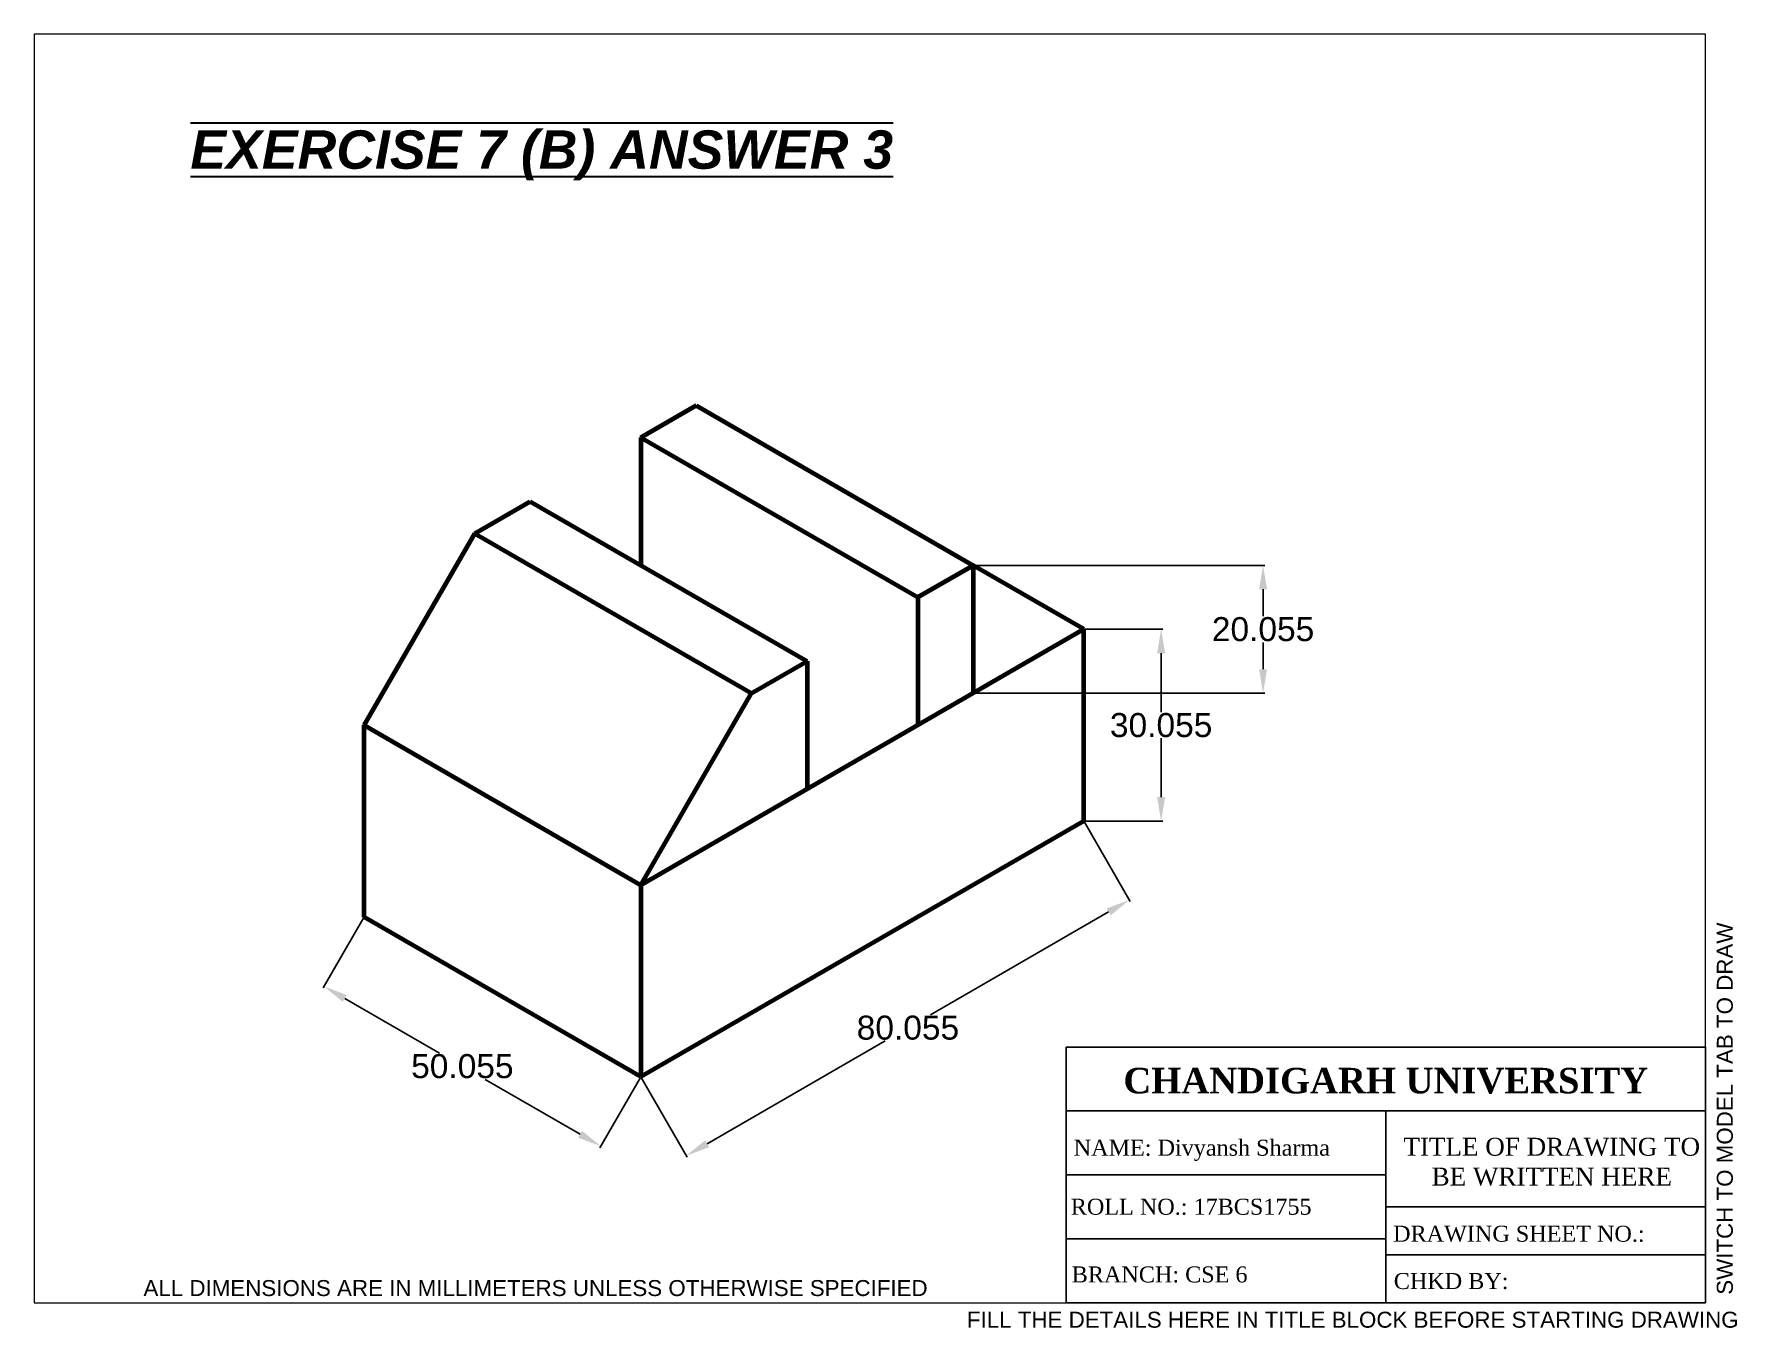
# Paper-space layout 'Layout1' of a CAD drawing. Header units: millimetres. Extents: x 0 to 266, y -4 to 198.
# The model-space entities are those that its viewports show. They can reach past a viewport. Long polylines and large blocks are cut down to what shows.
import ezdxf

# ---------------------------------------------------------------- set-up
doc = ezdxf.new("R2010")
doc.units = ezdxf.units.MM
doc.linetypes.add('ACAD_ISO08W100', pattern=[36, 24, -3, 6, -3])
doc.layers.add('Comments', color=10, linetype='Continuous', lineweight=13, plot=False)
doc.layers.add('thick continuous', color=7, linetype='Continuous', lineweight=30)
doc.styles.get("Standard").update_dxf_attribs({"font": 'arial.ttf'})
doc.dimstyles.get("Standard").update_dxf_attribs({"dimscale": 1.5, "dimtxt": 2.5, "dimasz": 2.5, "dimexe": 0.18, "dimexo": 0.0625, "dimgap": 0.09, "dimtad": 0, "dimtih": 1, "dimtoh": 1, "dimdec": 1, "dimzin": 0, "dimdsep": 46, "dimtxsty": 'Standard', "dimcen": 0.09, "dimadec": 0, "dimazin": 0, "dimtfac": 1, "dimtdec": 1, "dimtofl": 0, "dimtmove": 0, "dimatfit": 3, "dimfxl": 1, "dimtolj": 1, "dimtzin": 0, "dimarcsym": 0})

# ---------------------------------------------------------------- blocks, each defined once
blk = doc.blocks.new('*D8')
at = {"layer": 'Defpoints', "color": 0}
for p in [(106.41, 99.02), (106.41, 69.02), (118.49, 69.02)]:
    blk.add_point(p, dxfattribs=at)
at = {"layer": 'thick continuous', "color": 0, "lineweight": -2}
for p, q in [((106.5, 99.02), (118.76, 99.02)), ((118.49, 95.27), (118.49, 86.07)), ((118.49, 72.77), (118.49, 81.97)), ((106.5, 69.02), (118.76, 69.02))]:
    blk.add_line(p, q, dxfattribs=at)
at = {"layer": 'thick continuous', "color": 0}
for points in [[(119.11, 95.27), (117.86, 95.27), (118.49, 99.02)], [(117.86, 72.77), (119.11, 72.77), (118.49, 69.02)]]:
    blk.add_solid(points, dxfattribs=at)
at = {"layer": 'thick continuous', "color": 0, "lineweight": 18, "insert": (118.49, 84.02), "char_height": 3.75, "attachment_point": 5}
blk.add_mtext('\\A1;30.055', dxfattribs=at)
blk = doc.blocks.new('*D10')
at = {"layer": 'Defpoints', "color": 0}
for p in [(106.41, 69.02), (113.53, 56.7), (37.13, 29.02)]:
    blk.add_point(p, dxfattribs=at)
at = {"layer": 'thick continuous', "color": 0, "lineweight": -2}
for p, q in [((106.46, 68.94), (113.66, 56.46)), ((110.28, 54.82), (82.44, 38.75)), ((47.49, 18.57), (75.34, 34.65)), ((37.18, 28.94), (44.38, 16.46))]:
    blk.add_line(p, q, dxfattribs=at)
at = {"layer": 'thick continuous', "color": 0}
for points in [[(110.59, 54.28), (109.97, 55.36), (113.53, 56.7)], [(47.18, 19.11), (47.8, 18.03), (44.24, 16.7)]]:
    blk.add_solid(points, dxfattribs=at)
at = {"layer": 'thick continuous', "color": 0, "lineweight": 18, "insert": (78.89, 36.7), "char_height": 3.75, "attachment_point": 5}
blk.add_mtext('\\A1;80.055', dxfattribs=at)
blk = doc.blocks.new('*D11')
at = {"layer": 'Defpoints', "color": 0}
for p in [(-6.17, 54.02), (37.13, 29.02), (30.87, 18.18)]:
    blk.add_point(p, dxfattribs=at)
at = {"layer": 'thick continuous', "color": 0, "lineweight": -2}
for p, q in [((-6.22, 53.94), (-12.57, 42.94)), ((-9.19, 41.3), (5.66, 32.72)), ((27.62, 20.05), (12.76, 28.63)), ((37.08, 28.94), (30.73, 17.94))]:
    blk.add_line(p, q, dxfattribs=at)
at = {"layer": 'thick continuous', "color": 0}
for points in [[(-8.88, 41.84), (-9.5, 40.76), (-12.44, 43.18)], [(27.31, 19.51), (27.93, 20.59), (30.87, 18.18)]]:
    blk.add_solid(points, dxfattribs=at)
at = {"layer": 'thick continuous', "color": 0, "lineweight": 18, "insert": (9.21, 30.68), "char_height": 3.75, "attachment_point": 5}
blk.add_mtext('\\A1;50.055', dxfattribs=at)
blk = doc.blocks.new('*D12')
at = {"layer": 'Defpoints', "color": 0}
for p in [(89.09, 109.02), (89.09, 89.02), (134.43, 89.02)]:
    blk.add_point(p, dxfattribs=at)
at = {"layer": 'thick continuous', "color": 0, "lineweight": -2}
for p, q in [((89.18, 109.02), (134.7, 109.02)), ((134.43, 105.27), (134.43, 101.07)), ((134.43, 92.77), (134.43, 96.97)), ((89.18, 89.02), (134.7, 89.02))]:
    blk.add_line(p, q, dxfattribs=at)
at = {"layer": 'thick continuous', "color": 0}
for points in [[(135.06, 105.27), (133.81, 105.27), (134.43, 109.02)], [(133.81, 92.77), (135.06, 92.77), (134.43, 89.02)]]:
    blk.add_solid(points, dxfattribs=at)
at = {"layer": 'thick continuous', "color": 0, "lineweight": 18, "insert": (134.43, 99.02), "char_height": 3.75, "attachment_point": 5}
blk.add_mtext('\\A1;20.055', dxfattribs=at)

msp = doc.modelspace()

# ---------------------------------------------------------------- linework, layer by layer
at = {"layer": 'thick continuous', "lineweight": 100}
for p, q in [((45.79, 134.02), (37.13, 129.02)), ((37.13, 129.02), (45.79, 134.02)), ((45.79, 134.02), (89.09, 109.02)), ((37.13, 129.02), (37.13, 109.02)), ((37.13, 129.02), (80.43, 104.02)), ((63.11, 124.02), (63.11, 124.02)), ((11.15, 114.02), (19.81, 119.02)), ((11.15, 114.02), (19.81, 119.02)), ((19.81, 119.02), (63.11, 94.02)), ((-6.17, 84.02), (11.15, 114.02)), ((11.15, 114.02), (54.45, 89.02)), ((89.09, 109.02), (80.43, 104.02)), ((80.43, 104.02), (89.09, 109.02)), ((89.09, 109.02), (89.09, 89.02)), ((106.41, 99.02), (89.09, 109.02)), ((80.43, 104.02), (80.43, 84.02)), ((106.41, 99.02), (37.13, 59.02)), ((37.13, 99.02), (37.13, 99.01)), ((106.41, 69.02), (106.41, 99.02)), ((54.45, 89.02), (63.11, 94.02)), ((63.11, 94.02), (63.11, 74.02)), ((37.13, 59.02), (54.45, 89.02)), ((-6.17, 54.02), (-6.17, 84.02)), ((-6.17, 84.02), (37.13, 59.02)), ((106.41, 69.02), (37.13, 29.02)), ((37.13, 59.02), (37.13, 29.02)), ((37.13, 29.02), (-6.17, 54.02))]:
    msp.add_line(p, q, dxfattribs=at)

# ---------------------------------------------------------------- texts
at = {"layer": 'thick continuous', "insert": (-33.33, 177.04), "char_height": 6, "attachment_point": 1}
msp.add_mtext_dynamic_manual_height_columns('{\\fArial|b1|i1|c0|p34;\\L\\OEXERCISE 7 (B) ANSWER 3 }', width=221.8034, gutter_width=12.5, heights=[1.81], dxfattribs=at)

# ---------------------------------------------------------------- dimensions: what is measured, and where the dimension line sits
at = {"layer": 'thick continuous', "lineweight": 18}
for base, p1, p2, text, picture, middle in [((134.43, 89.02), (89.09, 109.02), (89.09, 89.02), '20.055', '*D12', (134.43, 99.02)), ((118.49, 69.02), (106.41, 99.02), (106.41, 69.02), '30.055', '*D8', (118.49, 84.02))]:
    dim = msp.add_linear_dim(base=base, p1=p1, p2=p2, angle=90, text=text, dimstyle='Standard', override={"dimpost": '29'}, dxfattribs=at)
    dim.commit()
    dim.dimension.update_dxf_attribs({"geometry": picture, "text_midpoint": middle})
for p1, p2, distance, text, picture, middle in [((37.13, 29.02), (106.41, 69.02), -14.23, '80.055', '*D10', (78.89, 36.7)), ((-6.17, 54.02), (37.13, 29.02), -12.53, '50.055', '*D11', (9.21, 30.68))]:
    dim = msp.add_aligned_dim(p1=p1, p2=p2, distance=distance, text=text, dimstyle='Standard', override={"dimpost": '29'}, dxfattribs=at)
    dim.commit()
    dim.dimension.update_dxf_attribs({"geometry": picture, "text_midpoint": middle})

psp = doc.layouts.get("Layout1")

# ---------------------------------------------------------------- linework, layer by layer
for p, q in [((161.41, 40), (261.41, 40)), ((161.41, 40), (161.41, 0)), ((261.41, 40), (261.41, 0)), ((161.41, 30), (261.41, 30)), ((161.41, 30), (194.27, 30)), ((211.41, 30), (211.41, 0)), ((161.41, 20), (211.41, 20)), ((211.41, 15), (261.41, 15)), ((161.41, 10), (211.41, 10)), ((211.41, 7.5), (261.41, 7.5)), ((161.41, 0), (261.41, 0))]:
    psp.add_line(p, q)

# ---------------------------------------------------------------- texts
at = {"attachment_point": 1}
for s, width, insert, char_height in [('\\pxqc;{\\fTimes New Roman|b1|i0|c0|p18;CHANDIGARH UNIVERSITY}', 80.8177, (170.98, 36.75), 4), ('\\pxqc;{\\fTimes New Roman|b0|i0|c0|p18;TITLE OF DRAWING TO BE WRITTEN HERE}', 46.4985, (214.1, 25.81), 2.8)]:
    psp.add_mtext_dynamic_manual_height_columns(s, width=width, gutter_width=40, heights=[0], dxfattribs=dict(at, insert=insert, char_height=char_height))
at = {"linetype": 'ACAD_ISO08W100', "lineweight": 100, "char_height": 2.5, "attachment_point": 1}
for s, width, gutter_width, insert in [('{\\fTimes New Roman|b0|i0|c0|p18;NAME: Divyansh Sharma}', 45.3199, 45.32, (162.59, 25.51)), ('{\\fTimes New Roman|b0|i0|c0|p18;ROLL NO.: 17BCS1755}', 45.3199, 45.32, (162.13, 16.28)), ('{\\fTimes New Roman|b0|i0|c0|p18;DRAWING SHEET NO.:}', 45.3199, 25, (212.54, 12.06)), ('{\\fTimes New Roman|b0|i0|c0|p18;BRANCH: CSE 6}', 45.3199, 45.32, (162.28, 5.69)), ('{\\fTimes New Roman|b0|i0|c0|p18;CHKD BY: }', 47.9779, 25, (212.64, 4.66))]:
    psp.add_mtext_dynamic_manual_height_columns(s, width=width, gutter_width=gutter_width, heights=[0], dxfattribs=dict(at, insert=insert))
at = {"layer": 'Comments'}
psp.add_text('SWITCH TO MODEL TAB TO DRAW', height=2.5, rotation=90, dxfattribs=at).set_placement((265.66, 1.26))
psp.add_text('FILL THE DETAILS HERE IN TITLE BLOCK BEFORE STARTING DRAWING', height=2.5, dxfattribs=at).set_placement((145.88, -3.89))
at = {"layer": 'thick continuous'}
psp.add_text('ALL DIMENSIONS ARE IN MILLIMETERS UNLESS OTHERWISE SPECIFIED', height=2.5, dxfattribs=at).set_placement((17.11, 1.06))

# ---------------------------------------------------------------- viewports
psp.add_viewport(center=(130.71, 99.21), size=(261.41, 198.4125), view_center_point=(72.94, 92.9), view_height=198.4125, dxfattribs=at)

doc.saveas('drawing.dxf')
